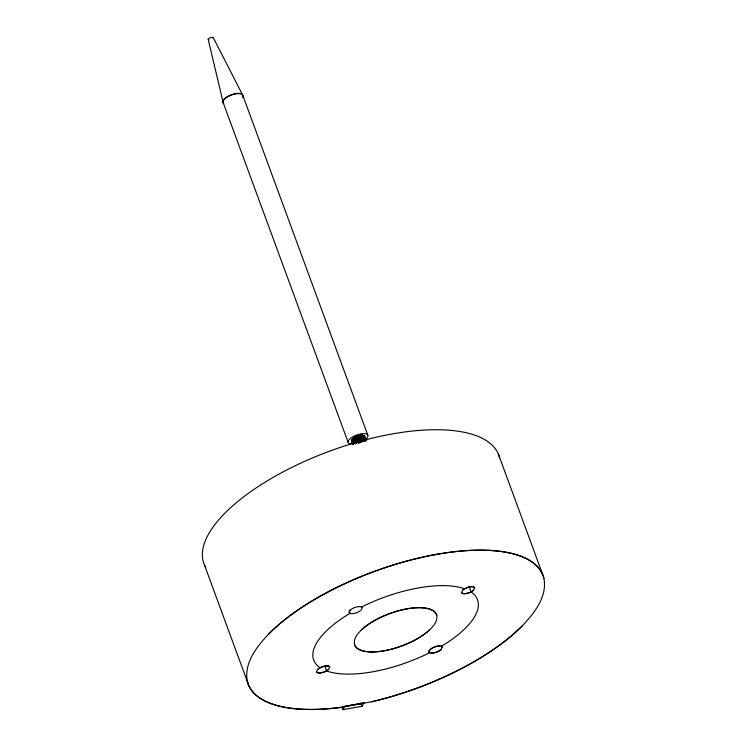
<?xml version="1.0" encoding="UTF-8"?>
<svg xmlns="http://www.w3.org/2000/svg" width="747" height="747" viewBox="0 0 747 747"><rect width="100%" height="100%" fill="white"/><g stroke="black" fill="none" stroke-linecap="round" stroke-linejoin="round"><path stroke-width="1.12" d="M353.49 444.082C353.592 439.012 350.138 438.797 352.08 441.85M223.418 103.03L223.129 102.507A10.477 4.146 -20.2 0 1 222.905 101.723L222.914 101.433A10.477 4.146 -20.2 0 1 223.204 100.5L223.39 100.173A10.477 4.146 -20.2 0 1 224.165 99.146L224.502 98.8A10.477 4.146 -20.2 0 1 225.715 97.764L226.182 97.427A10.477 4.146 -20.2 0 1 227.751 96.438L228.321 96.13A10.477 4.146 -20.2 0 1 230.132 95.261L230.758 95A10.477 4.146 -20.2 0 1 232.69 94.318L233.344 94.122A10.477 4.146 -20.2 0 1 235.268 93.664L235.893 93.552A10.477 4.146 -20.2 0 1 237.677 93.356L238.237 93.338A10.477 4.146 -20.2 0 1 239.759 93.403L240.207 93.478A10.477 4.146 -20.2 0 1 241.365 93.814L241.683 93.963A10.477 4.146 -20.2 0 1 242.392 94.542L242.551 94.776A10.477 4.146 -20.2 0 1 242.766 95.56L242.756 95.849A10.477 4.146 -20.2 0 1 242.467 96.783M365.572 440.039C365.442 436.836 364.415 433.83 357.934 435.968C355.469 436.864 350.334 438.825 352.182 441.916M242.551 97.091L242.495 94.85A20.907 8.273 -20.2 0 0 241.785 94.271L241.477 94.113A20.907 8.273 -20.2 0 0 240.319 93.777L239.871 93.702A20.907 8.273 -20.2 0 0 238.349 93.627L237.798 93.646A20.907 8.273 -20.2 0 0 236.015 93.851L235.38 93.963A20.907 8.273 -20.2 0 0 233.456 94.421L232.803 94.608A20.907 8.273 -20.2 0 0 230.87 95.299L230.235 95.56A20.907 8.273 -20.2 0 0 228.423 96.419L227.844 96.736A20.907 8.273 -20.2 0 0 226.285 97.717L225.818 98.062A20.907 8.273 -20.2 0 0 224.604 99.099L224.268 99.454A20.907 8.273 -20.2 0 0 223.493 100.471L223.325 100.798A20.907 8.273 -20.2 0 0 223.036 101.732L223.036 102.022A20.907 8.273 -20.2 0 0 223.25 102.806M342.154 707.465L342.957 709.65L362.043 706.279L363.882 702.918L344.797 706.298L343.2 707.129A157.103 62.141 -20.2 0 1 247.322 681.404C243.755 662.86 257.043 646.239 269.06 633.661A157.103 62.141 -20.2 0 1 429.376 555.675A157.103 62.141 -20.2 0 1 543.909 578.215C547.476 596.769 534.189 613.38 522.172 625.958A157.103 62.141 -20.2 0 1 371.418 701.872M317.55 669.583L317.606 669.461A6.984 2.764 -20.2 0 1 319.781 667.883L320.155 667.678A6.984 2.764 -20.2 0 1 329.716 666.95L329.66 667.071A6.984 2.764 -20.2 0 0 324.525 666.203A6.984 2.764 -20.2 0 0 317.55 669.583L316.607 671.768A6.984 2.764 -20.2 0 0 321.742 672.636A6.984 2.764 -20.2 0 0 328.717 669.256L329.66 667.071M316.607 671.768L316.551 671.889A6.984 2.764 -20.2 0 0 321.686 672.758A6.984 2.764 -20.2 0 0 328.661 669.377L328.717 669.256M350.175 610.131A6.984 2.764 -20.2 0 1 361.408 606.975L361.604 607.087A6.984 2.764 -20.2 0 1 362.192 607.825L361.044 610.159A6.984 2.764 -20.2 0 1 350.035 613.408L349.811 613.315A6.984 2.764 -20.2 0 1 349.026 612.475L350.231 610.01M354.517 644.269L354.452 644.4A43.643 17.265 -20.2 0 0 385.405 650.609A43.643 17.265 -20.2 0 0 429.544 629.954C433.409 626.191 437.975 621.009 436.771 615.229A43.643 17.265 -20.2 0 0 405.826 609.01A43.643 17.265 -20.2 0 0 361.688 629.665C357.916 633.419 353.2 638.508 354.517 644.269A43.643 17.265 -20.2 0 0 385.461 650.488A43.643 17.265 -20.2 0 0 429.6 629.833M429.039 651.795L428.983 651.916A6.984 2.764 -20.2 0 0 429.572 652.654L429.768 652.766A6.984 2.764 -20.2 0 0 441.001 649.61L442.149 647.275A6.984 2.764 -20.2 0 0 441.365 646.426L441.141 646.332A6.984 2.764 -20.2 0 0 430.132 649.582L429.039 651.795A6.984 2.764 -20.2 0 0 429.628 652.533L429.824 652.645A6.984 2.764 -20.2 0 0 441.057 649.488M430.132 649.582L430.188 649.46A6.984 2.764 -20.2 0 1 441.197 646.211L441.421 646.304A6.984 2.764 -20.2 0 1 442.205 647.145L442.149 647.275M461.543 592.464L462.626 590.251A6.984 2.764 -20.2 0 1 464.485 588.897L464.858 588.692A6.984 2.764 -20.2 0 1 474.644 587.936L473.561 590.149A6.984 2.764 -20.2 0 1 471.329 591.708L470.89 592.035A6.984 2.764 -20.2 0 1 461.487 592.586L461.543 592.464A6.984 2.764 -20.2 0 0 470.946 591.913M462.626 590.251L462.682 590.13A6.984 2.764 -20.2 0 1 464.541 588.776L464.914 588.561A6.984 2.764 -20.2 0 1 474.7 587.814L474.644 587.936M473.561 590.149L473.505 590.27A6.984 2.764 -20.2 0 1 471.273 591.839M342.957 709.65L344.451 706.942M352.154 439.376L353.704 443.783M352.827 438.676L354.433 443.027M353.163 438.396L355.105 443.886M361.539 607.05L365.414 605.145A87.278 34.521 -20.2 0 1 462.225 588.029L464.615 588.823M353.396 438.218L355.395 443.662L353.527 438.125M353.62 438.059L355.619 443.494M349.96 613.38L346.487 615.491A87.278 34.521 -20.2 0 0 318.511 666.567L320.099 667.799M441.216 646.36L444.68 644.259A87.278 34.521 -20.2 0 0 472.664 593.174L471.002 591.979M355.133 437.135L357.141 442.569M429.637 652.691L425.762 654.596A87.278 34.521 -20.2 0 1 328.941 671.721L326.495 670.955M359.447 435.566L361.539 440.991M344.74 706.419L363.826 703.039M360.371 435.398L362.482 440.823M361.081 435.324L363.163 440.749M361.539 435.296L363.649 440.73M361.903 435.286L364.004 440.73M362.248 435.296L364.349 440.739M362.51 435.314L364.667 440.767M362.827 435.352L364.975 440.805M363.061 435.38L365.18 440.851M349.867 613.194L349.213 611.074M223.129 102.507L223.278 102.741A10.477 4.146 -20.2 0 0 223.717 103.142M213.297 37.695L242.448 94.645M498.342 453.989L542.63 574.359M469.041 586.386L471.058 591.857M242.663 95.018L367.86 435.286M364.461 436.071L366.301 440.851M364.219 435.837L366.03 440.375M364.032 435.716L365.871 440.534M365.367 439.936L363.257 435.426L365.339 440.879M363.453 435.473L365.19 439.871M362.762 435.333L364.825 440.786M362.444 435.305L364.508 440.749M362.099 435.286L364.181 440.73M361.744 435.286L363.826 440.721M361.38 435.296L363.462 440.73M361.268 435.305L363.275 440.749M360.885 435.342L362.995 440.767M360.773 435.352L362.771 440.786M360.596 435.37L362.687 440.795M360.278 435.417L362.37 440.842M360.194 435.426L362.192 440.87M359.961 435.464L362.071 440.889M359.774 435.501L361.865 440.926M359.652 435.529L361.66 440.963M359.354 435.585L361.445 441.01M359.232 435.613L361.231 441.057M359.018 435.669L361.109 441.085M358.924 435.688L361.324 442.215M358.803 435.725L361.203 442.252M358.588 435.781L361.081 442.28M358.495 435.8L360.894 442.327M358.373 435.837L360.773 442.364M358.158 435.903L360.25 441.309M358.056 435.931L360.063 441.365M357.813 436.005L359.942 441.412M357.72 436.043L359.718 441.477M357.626 436.071L359.624 441.505M357.383 436.155L359.503 441.552M357.29 436.192L359.288 441.626M357.197 436.22L359.074 441.701M356.954 436.313L358.952 441.748L356.861 436.351M356.767 436.388L359.055 442.962M356.534 436.481L358.933 443.008M356.44 436.519L358.747 443.083M356.235 436.612L358.635 443.139M356.114 436.659L358.112 442.093M356.02 436.696L357.934 442.177M355.824 436.79L357.822 442.233M355.703 436.846L357.71 442.289M355.619 436.892L357.533 442.373M355.423 436.986L357.421 442.429M355.311 437.042L357.225 442.523M355.03 437.191L357.029 442.626M354.918 437.247L356.842 442.728M356.758 442.775L354.76 437.34L356.552 442.896M354.47 437.509L356.394 442.99M354.293 437.611L356.291 443.055M354.19 437.677L356.188 443.111M354.115 437.723L356.039 443.204M353.947 437.835L355.945 443.27M353.854 437.891L355.777 443.382M353.312 438.284L355.227 443.783M353.023 438.517L354.545 442.934M352.761 438.741L354.358 443.092M352.687 438.806L354.181 443.26L352.519 438.975M352.453 439.04L353.957 443.494M352.295 439.208L353.835 443.625M352.052 439.497L353.62 443.905M351.865 439.778L353.396 444.241M351.753 439.946L353.312 444.4M351.678 440.104L353.21 444.614M428.881 650.376L429.693 652.57M351.576 440.375L352.789 443.961M351.52 440.581L352.705 444.232M351.51 441.01L352.817 444.614M223.157 102.554L348.205 442.532M360.838 702.992L362.043 706.279M324.936 666.455L326.551 670.834M204.37 564.769L248.658 685.139M208.208 39.488L222.923 101.536M361.632 629.786A43.643 17.265 -20.2 0 1 405.77 609.132A43.643 17.265 -20.2 0 1 436.715 615.351M522.228 625.837A157.103 62.141 -20.2 0 1 371.474 701.75L343.256 707.007A157.103 62.141 -20.2 0 1 247.378 681.283M269.004 633.783A157.103 62.141 -20.2 0 1 429.32 555.796A157.103 62.141 -20.2 0 1 543.853 578.337M205.742 567.515A157.103 62.141 -20.2 0 1 328.185 451.692A157.103 62.141 -20.2 0 1 499.622 457.846M350.66 444.073A10.477 4.146 -20.2 0 1 351.062 437.919A10.477 4.146 -20.2 0 1 364.797 433.652A10.477 4.146 -20.2 0 1 365.591 439.441M208.927 40.077A2.727 1.074 -20.2 0 1 210.168 37.817A2.727 1.074 -20.2 0 1 213.268 38.293"/></g></svg>
